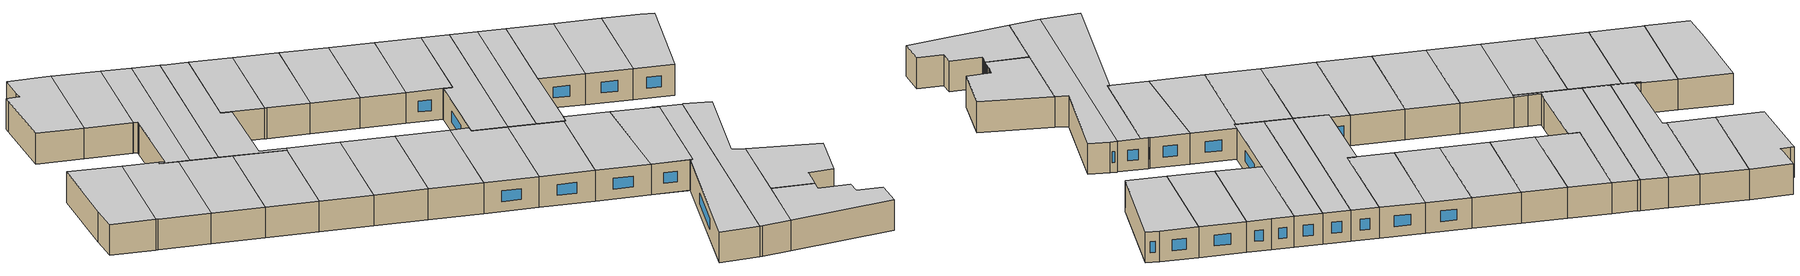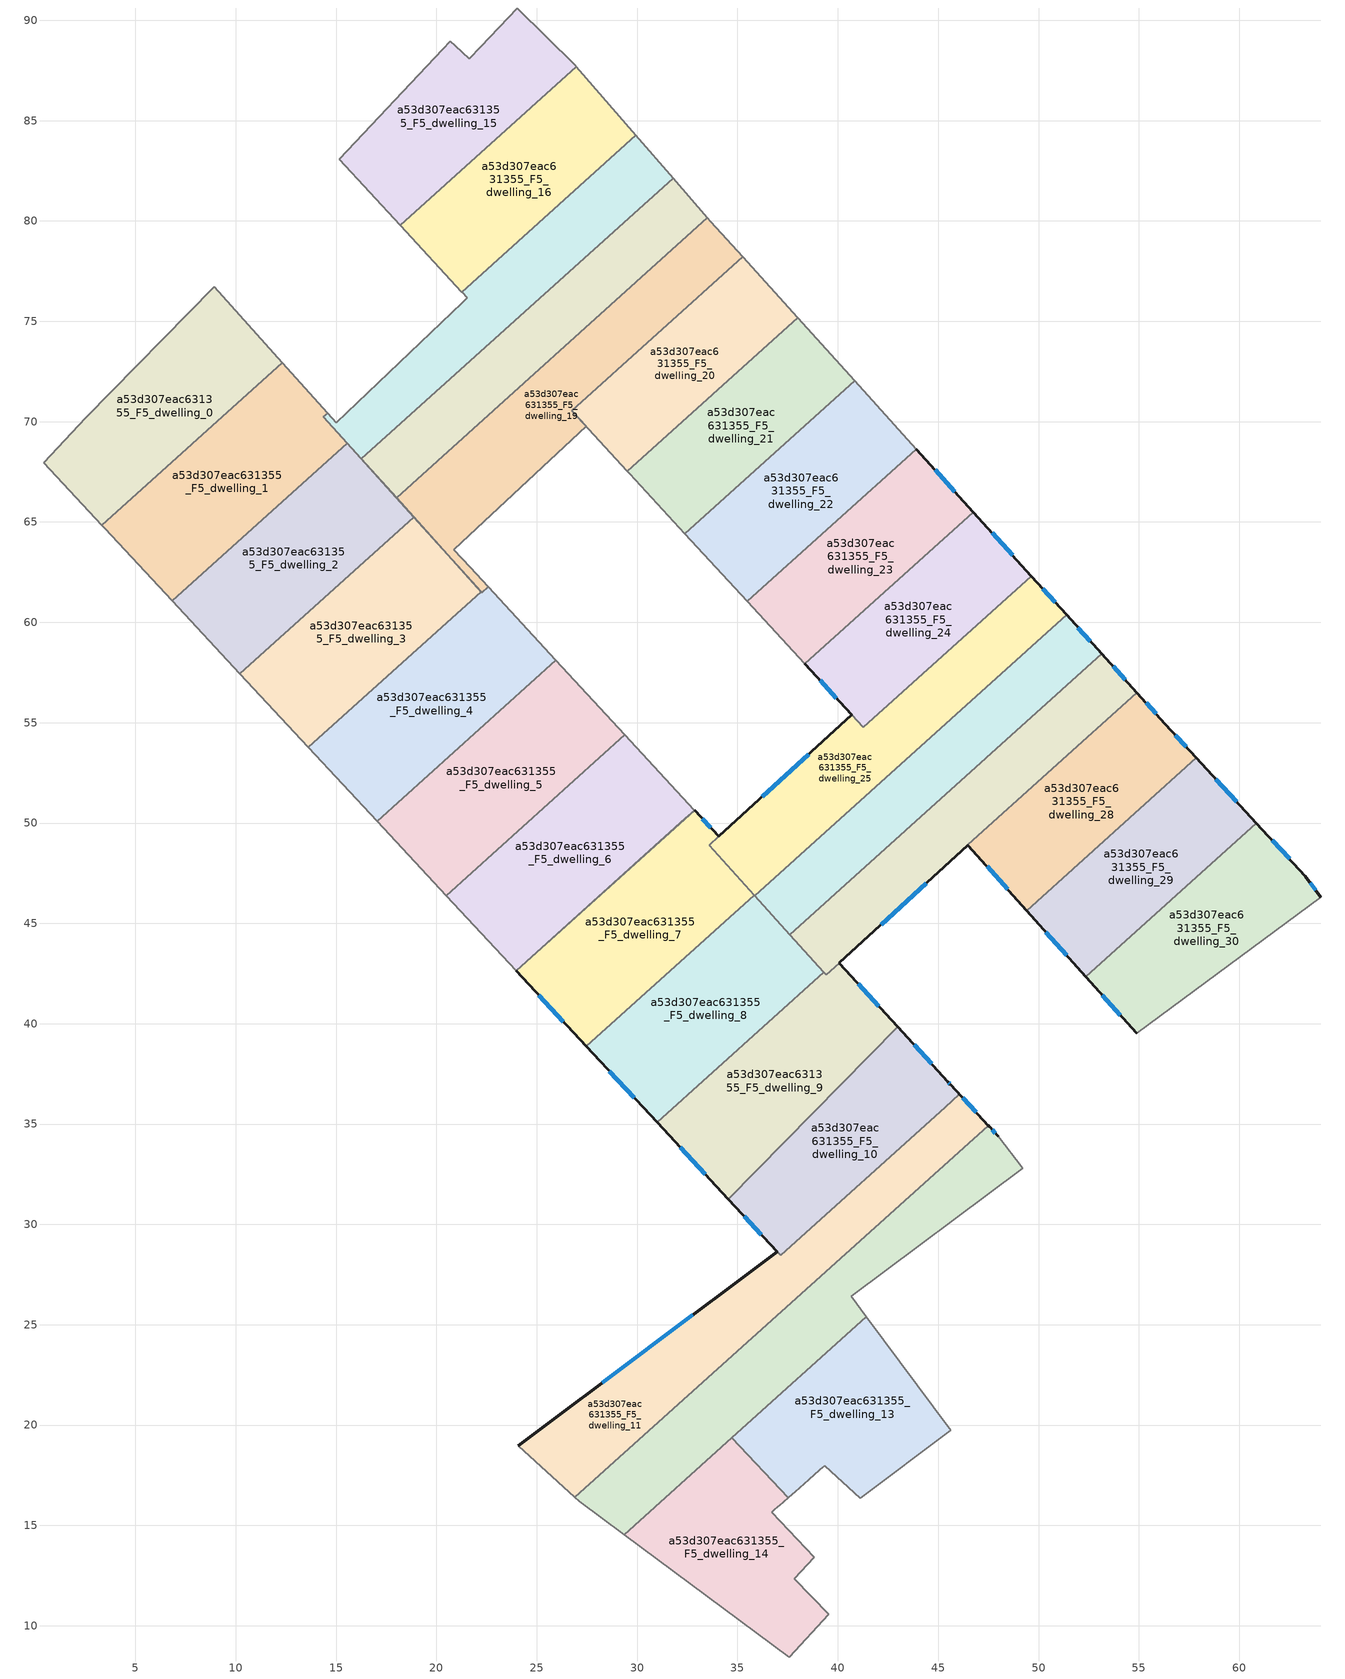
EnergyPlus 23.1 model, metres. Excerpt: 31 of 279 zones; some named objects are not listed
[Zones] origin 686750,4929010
a53d307eac631355_F5_dwelling_0
 floor to a53d307eac631355_F4_dwelling_0 (EU_floor_Construction): 8.92,76.72 12.33,72.93 3.33,64.83 0.42,67.96 2.51,70.19 z15
 wall adiabatic (EU_wall_Construction): 12.33,72.93 8.92,76.72 2.51,70.19 0.42,67.96 3.33,64.83 z15:18
 wall to a53d307eac631355_F5_dwelling_1 (EU_wall_Construction): 3.33,64.83 12.33,72.93 z15:18
 ceiling to a53d307eac631355_F6_dwelling_0 (EU_floor_Construction): 12.33,72.93 8.92,76.72 2.51,70.19 0.42,67.96 3.33,64.83 z18
a53d307eac631355_F5_dwelling_1
 floor to a53d307eac631355_F4_dwelling_1 (EU_floor_Construction): 14.57,70.43 14.37,70.25 15.55,68.93 6.83,61.07 3.47,64.68 3.33,64.83 12.33,72.93 z15
 wall to a53d307eac631355_F5_dwelling_2 (EU_wall_Construction): 6.83,61.07 15.55,68.93 z15:18
 wall adiabatic (EU_wall_Construction): 3.33,64.83 3.47,64.68 6.83,61.07 / 14.57,70.43 12.33,72.93 / 15.55,68.93 14.37,70.25 z15:18
 wall to a53d307eac631355_F5_dwelling_17 (EU_wall_Construction): 14.37,70.25 14.57,70.43 z15:18
 ceiling to a53d307eac631355_F6_dwelling_1 (EU_floor_Construction): 15.55,68.93 14.37,70.25 14.57,70.43 12.33,72.93 3.33,64.83 3.47,64.68 6.83,61.07 z18
a53d307eac631355_F5_dwelling_10
 floor to a53d307eac631355_F4_dwelling_10 (EU_floor_Construction): 45.48,37.11 45.61,36.96 46.06,36.48 45.35,35.84 37.15,28.45 34.54,31.26 42.98,39.84 z15
 wall outside (EU_wall_Construction): 45.61,36.96 45.48,37.11 42.98,39.84 / 34.54,31.26 36.97,28.64 z15:18
 wall to a53d307eac631355_F5_dwelling_9 (EU_wall_Construction): 42.98,39.84 34.54,31.26 z15:18
 wall to a53d307eac631355_F5_dwelling_11 (EU_wall_Construction): 36.97,28.64 37.15,28.45 45.35,35.84 46.06,36.48 45.61,36.96 z15:18
 window (EU_Window_Construction): 44.67,38 43.8,38.95 / 45.57,37.01 45.52,37.06 / 35.33,30.41 36.18,29.49 z15.98:17.02
 ceiling to a53d307eac631355_F6_dwelling_10 (EU_floor_Construction): 45.35,35.84 46.06,36.48 45.61,36.96 45.48,37.11 42.98,39.84 34.54,31.26 37.15,28.45 z18
a53d307eac631355_F5_dwelling_11
 floor to a53d307eac631355_F4_dwelling_11 (EU_floor_Construction): 46.06,36.48 45.62,36.97 47.5,34.92 26.9,16.4 24.07,18.97 36.97,28.64 37.15,28.45 z15
 wall outside (EU_wall_Construction): 36.97,28.64 24.07,18.97 / 47.5,34.92 45.62,36.97 z15:18
 wall to a53d307eac631355_F5_dwelling_12 (EU_wall_Construction): 26.9,16.4 47.5,34.92 z15:18
 wall adiabatic (EU_wall_Construction): 24.07,18.97 26.9,16.4 z15:18
 window (EU_Window_Construction): 32.78,25.5 28.27,22.12 / 46.89,35.59 46.23,36.3 z15.98:17.02
 ceiling to a53d307eac631355_F6_dwelling_11 (EU_floor_Construction): 37.15,28.45 36.97,28.64 24.07,18.97 26.9,16.4 47.5,34.92 45.62,36.97 46.06,36.48 z18
a53d307eac631355_F5_dwelling_12
 floor to a53d307eac631355_F4_dwelling_12 (EU_floor_Construction): 47.99,34.38 49.22,32.79 40.66,26.41 41.42,25.4 29.36,14.54 27.11,16.2 26.9,16.4 47.5,34.92 47.53,34.88 z15
 wall outside (EU_wall_Construction): 47.99,34.38 47.53,34.88 47.5,34.92 z15:18
 wall adiabatic (EU_wall_Construction): 26.9,16.4 27.11,16.2 29.36,14.54 / 41.42,25.4 40.66,26.41 49.22,32.79 47.99,34.38 z15:18
 wall to a53d307eac631355_F5_dwelling_13 (EU_wall_Construction): 34.71,19.36 41.42,25.4 z15:18
 wall to a53d307eac631355_F5_dwelling_14 (EU_wall_Construction): 29.36,14.54 34.71,19.36 z15:18
 window (EU_Window_Construction): 47.84,34.54 47.68,34.72 z15.98:17.02
 ceiling to a53d307eac631355_F6_dwelling_12 (EU_floor_Construction): 41.42,25.4 40.66,26.41 49.22,32.79 47.99,34.38 47.53,34.88 47.5,34.92 26.9,16.4 27.11,16.2 29.36,14.54 z18
a53d307eac631355_F5_dwelling_13
 floor to a53d307eac631355_F4_dwelling_13 (EU_floor_Construction): 41.42,25.4 45.62,19.75 41.11,16.34 39.34,17.98 39.23,17.88 39.12,17.79 38.78,17.49 38.62,17.35 38.55,17.29 38.09,16.89 37.87,16.69 37.72,16.55 37.53,16.39 34.71,19.36 z15
 wall adiabatic (EU_wall_Construction): 37.53,16.39 37.72,16.55 37.87,16.69 38.09,16.89 38.55,17.29 38.62,17.35 38.78,17.49 39.12,17.79 39.23,17.88 39.34,17.98 41.11,16.34 45.62,19.75 41.42,25.4 z15:18
 wall to a53d307eac631355_F5_dwelling_14 (EU_wall_Construction): 34.71,19.36 37.53,16.39 z15:18
 ceiling to a53d307eac631355_F6_dwelling_13 (EU_floor_Construction): 45.62,19.75 41.42,25.4 34.71,19.36 37.53,16.39 37.72,16.55 37.87,16.69 38.09,16.89 38.55,17.29 38.62,17.35 38.78,17.49 39.12,17.79 39.23,17.88 39.34,17.98 41.11,16.34 z18
a53d307eac631355_F5_dwelling_14
 floor to a53d307eac631355_F4_dwelling_14 (EU_floor_Construction): 37.53,16.39 37.07,15.99 37.04,15.96 36.81,15.76 36.7,15.66 38.82,13.42 37.83,12.35 39.54,10.56 37.57,8.44 29.36,14.54 34.71,19.36 z15
 wall adiabatic (EU_wall_Construction): 29.36,14.54 37.57,8.44 39.54,10.56 37.83,12.35 38.82,13.42 36.7,15.66 36.81,15.76 37.04,15.96 37.07,15.99 37.53,16.39 z15:18
 ceiling to a53d307eac631355_F6_dwelling_14 (EU_floor_Construction): 37.57,8.44 39.54,10.56 37.83,12.35 38.82,13.42 36.7,15.66 36.81,15.76 37.04,15.96 37.07,15.99 37.53,16.39 34.71,19.36 29.36,14.54 z18
a53d307eac631355_F5_dwelling_15
 floor to a53d307eac631355_F4_dwelling_15 (EU_floor_Construction): 26.91,87.75 26.96,87.69 18.19,79.79 15.15,83.08 20.32,88.55 20.69,88.95 20.93,88.73 21.63,88.07 22.21,88.69 24.03,90.61 z15
 wall adiabatic (EU_wall_Construction): 26.96,87.69 26.91,87.75 24.03,90.61 22.21,88.69 21.63,88.07 20.93,88.73 20.69,88.95 20.32,88.55 15.15,83.08 18.19,79.79 z15:18
 wall to a53d307eac631355_F5_dwelling_16 (EU_wall_Construction): 18.19,79.79 26.96,87.69 z15:18
 ceiling to a53d307eac631355_F6_dwelling_15 (EU_floor_Construction): 26.96,87.69 26.91,87.75 24.03,90.61 22.21,88.69 21.63,88.07 20.93,88.73 20.69,88.95 20.32,88.55 15.15,83.08 18.19,79.79 z18
a53d307eac631355_F5_dwelling_16
 floor to a53d307eac631355_F4_dwelling_16 (EU_floor_Construction): 26.96,87.69 29.94,84.27 21.27,76.46 18.19,79.79 z15
 wall to a53d307eac631355_F5_dwelling_17 (EU_wall_Construction): 21.27,76.46 29.94,84.27 z15:18
 wall adiabatic (EU_wall_Construction): 18.19,79.79 21.27,76.46 / 29.94,84.27 26.96,87.69 z15:18
 ceiling to a53d307eac631355_F6_dwelling_16 (EU_floor_Construction): 29.94,84.27 26.96,87.69 18.19,79.79 21.27,76.46 z18
a53d307eac631355_F5_dwelling_17
 floor to a53d307eac631355_F4_dwelling_17 (EU_floor_Construction): 29.94,84.27 31.79,82.13 16.26,68.14 14.37,70.25 14.57,70.43 15,69.95 21.29,75.93 21.53,76.16 21.28,76.44 21.27,76.46 z15
 wall adiabatic (EU_wall_Construction): 21.27,76.46 21.28,76.44 21.53,76.16 21.29,75.93 15,69.95 14.57,70.43 / 31.79,82.13 29.94,84.27 / 14.37,70.25 16.26,68.14 z15:18
 wall to a53d307eac631355_F5_dwelling_18 (EU_wall_Construction): 16.26,68.14 31.79,82.13 z15:18
 ceiling to a53d307eac631355_F6_dwelling_17 (EU_floor_Construction): 21.53,76.16 21.29,75.93 15,69.95 14.57,70.43 14.37,70.25 16.26,68.14 31.79,82.13 29.94,84.27 21.27,76.46 21.28,76.44 z18
a53d307eac631355_F5_dwelling_18
 floor to a53d307eac631355_F4_dwelling_18 (EU_floor_Construction): 31.79,82.13 33.5,80.16 18.01,66.2 16.26,68.14 z15
 wall adiabatic (EU_wall_Construction): 33.5,80.16 31.79,82.13 / 16.26,68.14 18.01,66.2 z15:18
 wall to a53d307eac631355_F5_dwelling_19 (EU_wall_Construction): 18.01,66.2 33.5,80.16 z15:18
 ceiling to a53d307eac631355_F6_dwelling_18 (EU_floor_Construction): 33.5,80.16 31.79,82.13 16.26,68.14 18.01,66.2 z18
a53d307eac631355_F5_dwelling_19
 floor to a53d307eac631355_F4_dwelling_19 (EU_floor_Construction): 33.67,79.96 35.25,78.22 26.73,70.54 27.45,69.76 21.63,64.34 20.85,63.62 21.67,62.74 22.57,61.77 22.26,61.49 18.01,66.2 33.5,80.16 z15
 wall to a53d307eac631355_F5_dwelling_4 (EU_wall_Construction): 22.26,61.49 22.57,61.77 z15:18
 wall adiabatic (EU_wall_Construction): 18.01,66.2 22.26,61.49 / 22.57,61.77 21.67,62.74 20.85,63.62 21.63,64.34 27.45,69.76 26.73,70.54 35.25,78.22 33.67,79.96 33.5,80.16 z15:18
 ceiling to a53d307eac631355_F6_dwelling_19 (EU_floor_Construction): 27.45,69.76 26.73,70.54 35.25,78.22 33.67,79.96 33.5,80.16 18.01,66.2 22.26,61.49 22.57,61.77 21.67,62.74 20.85,63.62 21.63,64.34 z18
a53d307eac631355_F5_dwelling_2
 floor to a53d307eac631355_F4_dwelling_2 (EU_floor_Construction): 15.55,68.93 18.88,65.24 10.21,57.43 6.83,61.07 z15
 wall adiabatic (EU_wall_Construction): 18.88,65.24 15.55,68.93 / 6.83,61.07 10.21,57.43 z15:18
 wall to a53d307eac631355_F5_dwelling_3 (EU_wall_Construction): 10.21,57.43 18.88,65.24 z15:18
 ceiling to a53d307eac631355_F6_dwelling_2 (EU_floor_Construction): 18.88,65.24 15.55,68.93 6.83,61.07 10.21,57.43 z18
a53d307eac631355_F5_dwelling_20
 floor to a53d307eac631355_F4_dwelling_20 (EU_floor_Construction): 35.25,78.22 37.99,75.18 29.5,67.54 26.74,70.55 z15
 wall adiabatic (EU_wall_Construction): 37.99,75.18 35.25,78.22 26.74,70.55 / 26.73,70.54 29.5,67.54 z15:18
 wall to a53d307eac631355_F5_dwelling_21 (EU_wall_Construction): 29.5,67.54 37.99,75.18 z15:18
 ceiling to a53d307eac631355_F6_dwelling_20 (EU_floor_Construction): 37.99,75.18 35.25,78.22 26.74,70.55 29.5,67.54 z18
a53d307eac631355_F5_dwelling_21
 floor to a53d307eac631355_F4_dwelling_21 (EU_floor_Construction): 37.99,75.18 40.84,72.04 32.38,64.42 29.64,67.39 29.5,67.54 z15
 wall adiabatic (EU_wall_Construction): 29.5,67.54 29.64,67.39 32.38,64.42 / 40.84,72.04 37.99,75.18 z15:18
 wall to a53d307eac631355_F5_dwelling_22 (EU_wall_Construction): 32.38,64.42 40.84,72.04 z15:18
 ceiling to a53d307eac631355_F6_dwelling_21 (EU_floor_Construction): 40.84,72.04 37.99,75.18 29.5,67.54 29.64,67.39 32.38,64.42 z18
a53d307eac631355_F5_dwelling_22
 floor to a53d307eac631355_F4_dwelling_22 (EU_floor_Construction): 40.84,72.04 43.92,68.63 35.49,61.04 32.38,64.42 z15
 wall adiabatic (EU_wall_Construction): 43.92,68.63 40.84,72.04 / 32.38,64.42 35.49,61.04 z15:18
 wall to a53d307eac631355_F5_dwelling_23 (EU_wall_Construction): 35.49,61.04 43.92,68.63 z15:18
 ceiling to a53d307eac631355_F6_dwelling_22 (EU_floor_Construction): 43.92,68.63 40.84,72.04 32.38,64.42 35.49,61.04 z18
a53d307eac631355_F5_dwelling_23
 floor to a53d307eac631355_F4_dwelling_23 (EU_floor_Construction): 43.92,68.63 46.76,65.5 38.36,57.93 35.49,61.04 z15
 wall outside (EU_wall_Construction): 46.76,65.5 43.92,68.63 z15:18
 wall to a53d307eac631355_F5_dwelling_24 (EU_wall_Construction): 38.36,57.93 46.76,65.5 z15:18
 wall adiabatic (EU_wall_Construction): 35.49,61.04 38.36,57.93 z15:18
 window (EU_Window_Construction): 45.84,66.52 44.84,67.61 z15.98:17.02
 ceiling to a53d307eac631355_F6_dwelling_23 (EU_floor_Construction): 46.76,65.5 43.92,68.63 35.49,61.04 38.36,57.93 z18
a53d307eac631355_F5_dwelling_24
 floor to a53d307eac631355_F4_dwelling_24 (EU_floor_Construction): 46.76,65.5 49.65,62.3 41.28,54.76 38.36,57.93 z15
 wall outside (EU_wall_Construction): 38.36,57.93 40.69,55.41 / 49.65,62.3 46.76,65.5 z15:18
 wall to a53d307eac631355_F5_dwelling_25 (EU_wall_Construction): 40.69,55.4 41.28,54.76 49.65,62.3 z15:18
 window (EU_Window_Construction): 39.12,57.11 39.93,56.23 / 48.71,63.34 47.7,64.46 z15.98:17.02
 ceiling to a53d307eac631355_F6_dwelling_24 (EU_floor_Construction): 49.65,62.3 46.76,65.5 38.36,57.93 41.28,54.76 z18
a53d307eac631355_F5_dwelling_25
 floor to a53d307eac631355_F4_dwelling_25 (EU_floor_Construction): 49.65,62.3 51.4,60.37 35.87,46.38 33.6,48.9 40.69,55.4 41.28,54.76 z15
 wall outside (EU_wall_Construction): 51.4,60.37 49.65,62.3 / 40.69,55.4 34.07,49.33 z15:18
 wall to a53d307eac631355_F5_dwelling_26 (EU_wall_Construction): 35.87,46.38 51.4,60.37 z15:18
 wall to a53d307eac631355_F5_dwelling_7 (EU_wall_Construction): 34.07,49.33 33.6,48.9 35.84,46.41 z15:18
 wall to a53d307eac631355_F5_dwelling_8 (EU_wall_Construction): 35.84,46.41 35.87,46.38 z15:18
 window (EU_Window_Construction): 50.83,61 50.21,61.67 / 38.54,53.43 36.22,51.31 z15.98:17.02
 ceiling to a53d307eac631355_F6_dwelling_25 (EU_floor_Construction): 41.28,54.76 40.69,55.4 33.6,48.9 35.87,46.38 51.4,60.37 49.65,62.3 z18
a53d307eac631355_F5_dwelling_26
 floor to a53d307eac631355_F4_dwelling_26 (EU_floor_Construction): 51.4,60.37 53.14,58.43 37.61,44.44 35.87,46.38 z15
 wall outside (EU_wall_Construction): 53.14,58.43 51.4,60.37 z15:18
 wall to a53d307eac631355_F5_dwelling_27 (EU_wall_Construction): 37.61,44.44 53.14,58.43 z15:18
 wall to a53d307eac631355_F5_dwelling_8 (EU_wall_Construction): 35.87,46.38 37.61,44.44 z15:18
 window (EU_Window_Construction): 52.58,59.06 51.96,59.74 z15.98:17.02
 ceiling to a53d307eac631355_F6_dwelling_26 (EU_floor_Construction): 53.14,58.43 51.4,60.37 35.87,46.38 37.61,44.44 z18
a53d307eac631355_F5_dwelling_27
 floor to a53d307eac631355_F4_dwelling_27 (EU_floor_Construction): 53.14,58.43 54.89,56.5 46.47,48.92 46.48,48.9 39.42,42.43 39.35,42.51 37.61,44.44 z15
 wall outside (EU_wall_Construction): 54.89,56.5 53.14,58.43 / 40.08,43.03 46.48,48.9 z15:18
 wall to a53d307eac631355_F5_dwelling_28 (EU_wall_Construction): 46.48,48.9 46.47,48.92 54.89,56.5 z15:18
 wall to a53d307eac631355_F5_dwelling_9 (EU_wall_Construction): 39.43,42.43 40.07,43.02 / 39.35,42.51 39.42,42.43 / 39.3,42.57 39.36,42.51 z15:18
 wall to a53d307eac631355_F5_dwelling_8 (EU_wall_Construction): 37.61,44.44 39.3,42.56 z15:18
 window (EU_Window_Construction): 54.32,57.13 53.71,57.81 / 42.16,44.94 44.4,46.99 z15.98:17.02
 ceiling to a53d307eac631355_F6_dwelling_27 (EU_floor_Construction): 46.48,48.9 46.47,48.92 54.89,56.5 53.14,58.43 37.61,44.44 39.35,42.51 39.42,42.43 z18
a53d307eac631355_F5_dwelling_28
 floor to a53d307eac631355_F4_dwelling_28 (EU_floor_Construction): 56.32,54.92 57.87,53.25 49.41,45.63 46.48,48.9 46.47,48.92 54.89,56.5 z15
 wall outside (EU_wall_Construction): 57.87,53.25 56.32,54.92 54.89,56.5 / 46.48,48.9 49.41,45.63 z15:18
 wall to a53d307eac631355_F5_dwelling_29 (EU_wall_Construction): 49.41,45.63 57.87,53.25 z15:18
 window (EU_Window_Construction): 55.86,55.44 55.36,55.99 / 57.36,53.79 56.82,54.38 / 47.44,47.84 48.46,46.7 z15.98:17.02
 ceiling to a53d307eac631355_F6_dwelling_28 (EU_floor_Construction): 57.87,53.25 56.32,54.92 54.89,56.5 46.47,48.92 46.48,48.9 49.41,45.63 z18
a53d307eac631355_F5_dwelling_29
 floor to a53d307eac631355_F4_dwelling_29 (EU_floor_Construction): 57.87,53.25 60.86,50 52.36,42.34 49.41,45.63 z15
 wall outside (EU_wall_Construction): 60.86,50 57.87,53.25 / 49.41,45.63 52.36,42.34 z15:18
 wall to a53d307eac631355_F5_dwelling_30 (EU_wall_Construction): 52.36,42.34 60.86,50 z15:18
 window (EU_Window_Construction): 59.89,51.06 58.84,52.19 / 50.37,44.56 51.4,43.41 z15.98:17.02
 ceiling to a53d307eac631355_F6_dwelling_29 (EU_floor_Construction): 60.86,50 57.87,53.25 49.41,45.63 52.36,42.34 z18
a53d307eac631355_F5_dwelling_3
 floor to a53d307eac631355_F4_dwelling_3 (EU_floor_Construction): 18.88,65.24 22.22,61.53 13.61,53.77 10.21,57.43 z15
 wall adiabatic (EU_wall_Construction): 22.22,61.53 18.88,65.24 / 10.21,57.43 13.61,53.77 z15:18
 wall to a53d307eac631355_F5_dwelling_4 (EU_wall_Construction): 13.61,53.77 22.22,61.53 z15:18
 ceiling to a53d307eac631355_F6_dwelling_3 (EU_floor_Construction): 22.22,61.53 18.88,65.24 10.21,57.43 13.61,53.77 z18
a53d307eac631355_F5_dwelling_30
 floor to a53d307eac631355_F4_dwelling_30 (EU_floor_Construction): 63.3,47.35 64.07,46.31 54.9,39.51 52.36,42.34 60.86,50 z15
 wall outside (EU_wall_Construction): 52.36,42.34 54.9,39.51 / 64.07,46.31 63.3,47.35 60.86,50 z15:18
 wall adiabatic (EU_wall_Construction): 54.9,39.51 64.07,46.31 z15:18
 window (EU_Window_Construction): 53.19,41.42 54.08,40.43 / 62.51,48.21 61.65,49.14 / 63.82,46.65 63.55,47.01 z15.98:17.02
 ceiling to a53d307eac631355_F6_dwelling_30 (EU_floor_Construction): 64.07,46.31 63.3,47.35 60.86,50 52.36,42.34 54.9,39.51 z18
a53d307eac631355_F5_dwelling_4
 floor to a53d307eac631355_F4_dwelling_4 (EU_floor_Construction): 22.57,61.77 25.95,58.11 17.04,50.08 13.61,53.77 22.22,61.53 22.26,61.49 z15
 wall adiabatic (EU_wall_Construction): 22.26,61.49 22.22,61.53 / 13.61,53.77 17.04,50.08 25.95,58.11 22.57,61.77 z15:18
 ceiling to a53d307eac631355_F6_dwelling_4 (EU_floor_Construction): 25.95,58.11 22.57,61.77 22.26,61.49 22.22,61.53 13.61,53.77 17.04,50.08 z18
a53d307eac631355_F5_dwelling_5
 floor to a53d307eac631355_F4_dwelling_5 (EU_floor_Construction): 25.96,58.11 29.39,54.39 20.49,46.37 17.04,50.08 z15
 wall adiabatic (EU_wall_Construction): 29.39,54.39 25.96,58.11 17.04,50.08 20.49,46.37 z15:18
 wall to a53d307eac631355_F5_dwelling_6 (EU_wall_Construction): 20.49,46.37 29.39,54.39 z15:18
 ceiling to a53d307eac631355_F6_dwelling_5 (EU_floor_Construction): 29.39,54.39 25.96,58.11 17.04,50.08 20.49,46.37 z18
a53d307eac631355_F5_dwelling_6
 floor to a53d307eac631355_F4_dwelling_6 (EU_floor_Construction): 29.39,54.39 32.85,50.65 23.97,42.63 20.49,46.37 z15
 wall adiabatic (EU_wall_Construction): 20.49,46.37 23.97,42.63 32.4,50.23 32.86,50.64 / 32.85,50.65 29.39,54.39 z15:18
 ceiling to a53d307eac631355_F6_dwelling_6 (EU_floor_Construction): 32.85,50.65 29.39,54.39 20.49,46.37 23.97,42.63 z18
a53d307eac631355_F5_dwelling_7
 floor to a53d307eac631355_F4_dwelling_7 (EU_floor_Construction): 34.07,49.33 33.6,48.9 35.84,46.41 27.47,38.87 23.97,42.63 32.86,50.64 z15
 wall outside (EU_wall_Construction): 34.07,49.33 32.86,50.64 / 23.97,42.63 27.47,38.87 z15:18
 wall to a53d307eac631355_F5_dwelling_8 (EU_wall_Construction): 27.47,38.87 35.84,46.41 z15:18
 wall adiabatic (EU_wall_Construction): 32.86,50.64 23.97,42.63 z15:18
 window (EU_Window_Construction): 33.68,49.76 33.25,50.22 / 25.1,41.41 26.33,40.09 z15.98:17.02
 ceiling to a53d307eac631355_F6_dwelling_7 (EU_floor_Construction): 35.84,46.41 33.6,48.9 34.07,49.33 32.86,50.64 23.97,42.63 27.47,38.87 z18
a53d307eac631355_F5_dwelling_8
 floor to a53d307eac631355_F4_dwelling_8 (EU_floor_Construction): 35.84,46.41 39.3,42.57 30.99,35.08 27.47,38.87 z15
 wall outside (EU_wall_Construction): 27.47,38.87 30.99,35.08 z15:18
 wall to a53d307eac631355_F5_dwelling_9 (EU_wall_Construction): 30.99,35.08 39.3,42.57 z15:18
 window (EU_Window_Construction): 28.61,37.64 29.84,36.31 z15.98:17.02
 ceiling to a53d307eac631355_F6_dwelling_8 (EU_floor_Construction): 39.3,42.57 35.84,46.41 27.47,38.87 30.99,35.08 z18
a53d307eac631355_F5_dwelling_9
 floor to a53d307eac631355_F4_dwelling_9 (EU_floor_Construction): 40.07,43.02 42.98,39.84 34.54,31.26 30.99,35.08 39.3,42.57 39.43,42.43 z15
 wall outside (EU_wall_Construction): 42.98,39.84 40.07,43.02 / 30.99,35.08 34.54,31.26 z15:18
 window (EU_Window_Construction): 42.04,40.88 41.02,41.99 / 32.15,33.83 33.39,32.5 z15.98:17.02
 ceiling to a53d307eac631355_F6_dwelling_9 (EU_floor_Construction): 34.54,31.26 42.98,39.84 40.07,43.02 39.43,42.43 39.3,42.57 30.99,35.08 z18
[Building]
EU S2 Campaign: North Axis=0; Terrain=City; Solar Distribution=FullExterior
[Site:Location]
Bologna: Latitude=44.5; Longitude=11.25; Time Zone=1; Elevation=37
[SizingPeriod:WeatherFileDays]
AnnualSizingPeriod: Begin Month=1; Begin Day of Month=1; End Month=12; End Day of Month=31; Day of Week for Start Day=Monday; Use Weather File Daylight Saving Period=No; Use Weather File Rain and Snow Indicators=No
[MATERIAL]
EU_InternalMass_Material: Roughness=MediumRough; Thickness=0.1; Conductivity=1; Density=1800; Specific Heat=900; Thermal Absorptance=0.9; Solar Absorptance=0.7; Visible Absorptance=0.7
[MATERIAL:NOMASS] Roughness=MediumRough; Thermal Absorptance=0.9; Solar Absorptance=0.7; Visible Absorptance=0.7
Name | Thermal Resistance
EU_wall_NoMass | 0.905828
EU_floor_NoMass | 0.67114
[WINDOWMATERIAL:SIMPLEGLAZINGSYSTEM]
EU_Window_SimpleGlazing: UFactor=4.52486; Solar Heat Gain Coefficient=0.85; Visible Transmittance=0.85
[CONSTRUCTION]
EU_wall_Construction: EU_wall_NoMass
EU_floor_Construction: EU_floor_NoMass
EU_Window_Construction: EU_Window_SimpleGlazing
EU_InternalMass_Construction: EU_InternalMass_Material
[ZONE] Type=1; Multiplier=1; Ceiling Height=autocalculate; Floor Area=autocalculate; Part of Total Floor Area=Yes
Name | Volume
a53d307eac631355_F5_dwelling_0 | 171.604
a53d307eac631355_F5_dwelling_1 | 184.271
a53d307eac631355_F5_dwelling_10 | 151.141
a53d307eac631355_F5_dwelling_11 | 222.594
a53d307eac631355_F5_dwelling_12 | 223.252
a53d307eac631355_F5_dwelling_13 | 155.102
a53d307eac631355_F5_dwelling_14 | 157.271
a53d307eac631355_F5_dwelling_15 | 160.153
a53d307eac631355_F5_dwelling_16 | 159.698
a53d307eac631355_F5_dwelling_17 | 163.465
a53d307eac631355_F5_dwelling_18 | 163.493
a53d307eac631355_F5_dwelling_19 | 198.623
a53d307eac631355_F5_dwelling_2 | 174.372
a53d307eac631355_F5_dwelling_20 | 140.32
a53d307eac631355_F5_dwelling_21 | 145.242
a53d307eac631355_F5_dwelling_22 | 156.439
a53d307eac631355_F5_dwelling_23 | 143.767
a53d307eac631355_F5_dwelling_24 | 145.678
a53d307eac631355_F5_dwelling_25 | 187.222
a53d307eac631355_F5_dwelling_26 | 163.474
a53d307eac631355_F5_dwelling_27 | 165.2
a53d307eac631355_F5_dwelling_28 | 150.135
a53d307eac631355_F5_dwelling_29 | 151.158
a53d307eac631355_F5_dwelling_3 | 174.359
a53d307eac631355_F5_dwelling_30 | 149.488
a53d307eac631355_F5_dwelling_4 | 181.154
a53d307eac631355_F5_dwelling_5 | 182.189
a53d307eac631355_F5_dwelling_6 | 183.219
a53d307eac631355_F5_dwelling_7 | 177.751
a53d307eac631355_F5_dwelling_8 | 174.38
a53d307eac631355_F5_dwelling_9 | 174.817
[INTERNALMASS] Construction=EU_InternalMass_Construction
Name | Zone or ZoneList | Surface Area
a53d307eac631355_F5_dwelling_0_EU_InternalMass | a53d307eac631355_F5_dwelling_0 | 57.1994
a53d307eac631355_F5_dwelling_1_EU_InternalMass | a53d307eac631355_F5_dwelling_1 | 61.4251
a53d307eac631355_F5_dwelling_2_EU_InternalMass | a53d307eac631355_F5_dwelling_2 | 58.1245
a53d307eac631355_F5_dwelling_3_EU_InternalMass | a53d307eac631355_F5_dwelling_3 | 58.1197
a53d307eac631355_F5_dwelling_4_EU_InternalMass | a53d307eac631355_F5_dwelling_4 | 60.388
a53d307eac631355_F5_dwelling_5_EU_InternalMass | a53d307eac631355_F5_dwelling_5 | 60.7557
a53d307eac631355_F5_dwelling_6_EU_InternalMass | a53d307eac631355_F5_dwelling_6 | 61.1039
a53d307eac631355_F5_dwelling_7_EU_InternalMass | a53d307eac631355_F5_dwelling_7 | 59.2516
a53d307eac631355_F5_dwelling_8_EU_InternalMass | a53d307eac631355_F5_dwelling_8 | 58.1268
a53d307eac631355_F5_dwelling_9_EU_InternalMass | a53d307eac631355_F5_dwelling_9 | 58.2725
a53d307eac631355_F5_dwelling_10_EU_InternalMass | a53d307eac631355_F5_dwelling_10 | 50.3778
a53d307eac631355_F5_dwelling_11_EU_InternalMass | a53d307eac631355_F5_dwelling_11 | 74.1855
a53d307eac631355_F5_dwelling_12_EU_InternalMass | a53d307eac631355_F5_dwelling_12 | 74.412
a53d307eac631355_F5_dwelling_13_EU_InternalMass | a53d307eac631355_F5_dwelling_13 | 51.7014
a53d307eac631355_F5_dwelling_14_EU_InternalMass | a53d307eac631355_F5_dwelling_14 | 52.428
a53d307eac631355_F5_dwelling_15_EU_InternalMass | a53d307eac631355_F5_dwelling_15 | 53.3843
a53d307eac631355_F5_dwelling_16_EU_InternalMass | a53d307eac631355_F5_dwelling_16 | 53.2325
a53d307eac631355_F5_dwelling_17_EU_InternalMass | a53d307eac631355_F5_dwelling_17 | 54.4884
a53d307eac631355_F5_dwelling_18_EU_InternalMass | a53d307eac631355_F5_dwelling_18 | 54.4977
a53d307eac631355_F5_dwelling_19_EU_InternalMass | a53d307eac631355_F5_dwelling_19 | 66.2078
a53d307eac631355_F5_dwelling_20_EU_InternalMass | a53d307eac631355_F5_dwelling_20 | 46.7851
a53d307eac631355_F5_dwelling_21_EU_InternalMass | a53d307eac631355_F5_dwelling_21 | 48.4154
a53d307eac631355_F5_dwelling_22_EU_InternalMass | a53d307eac631355_F5_dwelling_22 | 52.146
a53d307eac631355_F5_dwelling_23_EU_InternalMass | a53d307eac631355_F5_dwelling_23 | 47.9225
a53d307eac631355_F5_dwelling_24_EU_InternalMass | a53d307eac631355_F5_dwelling_24 | 48.5579
a53d307eac631355_F5_dwelling_25_EU_InternalMass | a53d307eac631355_F5_dwelling_25 | 62.4068
a53d307eac631355_F5_dwelling_26_EU_InternalMass | a53d307eac631355_F5_dwelling_26 | 54.4913
a53d307eac631355_F5_dwelling_27_EU_InternalMass | a53d307eac631355_F5_dwelling_27 | 55.0936
a53d307eac631355_F5_dwelling_28_EU_InternalMass | a53d307eac631355_F5_dwelling_28 | 50.0516
a53d307eac631355_F5_dwelling_29_EU_InternalMass | a53d307eac631355_F5_dwelling_29 | 50.3859
a53d307eac631355_F5_dwelling_30_EU_InternalMass | a53d307eac631355_F5_dwelling_30 | 49.829
[OTHEREQUIPMENT] Fuel Type=Electricity; Design Level Calculation Method=Watts/Area; Power per Zone Floor Area=1; Fraction Latent=0; Fraction Radiant=0; Fraction Lost=0; Carbon Dioxide Generation Rate=0; EndUse Subcategory=EU_Step8_InternalGains
Name | Zone or ZoneList or Space or SpaceList | Schedule
EU_Step8_InternalGain_a53d307eac631355_F5_dwelling_0_f000 | a53d307eac631355_F5_dwelling_0 | EU_Step8_GainSchedule_a53d307eac631355_F5_dwelling_0_f000
EU_Step8_InternalGain_a53d307eac631355_F5_dwelling_1_f000 | a53d307eac631355_F5_dwelling_1 | EU_Step8_GainSchedule_a53d307eac631355_F5_dwelling_1_f000
EU_Step8_InternalGain_a53d307eac631355_F5_dwelling_2_f000 | a53d307eac631355_F5_dwelling_2 | EU_Step8_GainSchedule_a53d307eac631355_F5_dwelling_2_f000
EU_Step8_InternalGain_a53d307eac631355_F5_dwelling_3_f000 | a53d307eac631355_F5_dwelling_3 | EU_Step8_GainSchedule_a53d307eac631355_F5_dwelling_3_f000
EU_Step8_InternalGain_a53d307eac631355_F5_dwelling_4_f000 | a53d307eac631355_F5_dwelling_4 | EU_Step8_GainSchedule_a53d307eac631355_F5_dwelling_4_f000
EU_Step8_InternalGain_a53d307eac631355_F5_dwelling_5_f000 | a53d307eac631355_F5_dwelling_5 | EU_Step8_GainSchedule_a53d307eac631355_F5_dwelling_5_f000
EU_Step8_InternalGain_a53d307eac631355_F5_dwelling_6_f000 | a53d307eac631355_F5_dwelling_6 | EU_Step8_GainSchedule_a53d307eac631355_F5_dwelling_6_f000
EU_Step8_InternalGain_a53d307eac631355_F5_dwelling_7_f000 | a53d307eac631355_F5_dwelling_7 | EU_Step8_GainSchedule_a53d307eac631355_F5_dwelling_7_f000
EU_Step8_InternalGain_a53d307eac631355_F5_dwelling_8_f000 | a53d307eac631355_F5_dwelling_8 | EU_Step8_GainSchedule_a53d307eac631355_F5_dwelling_8_f000
EU_Step8_InternalGain_a53d307eac631355_F5_dwelling_9_f000 | a53d307eac631355_F5_dwelling_9 | EU_Step8_GainSchedule_a53d307eac631355_F5_dwelling_9_f000
EU_Step8_InternalGain_a53d307eac631355_F5_dwelling_10_f000 | a53d307eac631355_F5_dwelling_10 | EU_Step8_GainSchedule_a53d307eac631355_F5_dwelling_10_f000
EU_Step8_InternalGain_a53d307eac631355_F5_dwelling_11_f000 | a53d307eac631355_F5_dwelling_11 | EU_Step8_GainSchedule_a53d307eac631355_F5_dwelling_11_f000
EU_Step8_InternalGain_a53d307eac631355_F5_dwelling_12_f000 | a53d307eac631355_F5_dwelling_12 | EU_Step8_GainSchedule_a53d307eac631355_F5_dwelling_12_f000
EU_Step8_InternalGain_a53d307eac631355_F5_dwelling_13_f000 | a53d307eac631355_F5_dwelling_13 | EU_Step8_GainSchedule_a53d307eac631355_F5_dwelling_13_f000
EU_Step8_InternalGain_a53d307eac631355_F5_dwelling_14_f000 | a53d307eac631355_F5_dwelling_14 | EU_Step8_GainSchedule_a53d307eac631355_F5_dwelling_14_f000
EU_Step8_InternalGain_a53d307eac631355_F5_dwelling_15_f000 | a53d307eac631355_F5_dwelling_15 | EU_Step8_GainSchedule_a53d307eac631355_F5_dwelling_15_f000
EU_Step8_InternalGain_a53d307eac631355_F5_dwelling_16_f000 | a53d307eac631355_F5_dwelling_16 | EU_Step8_GainSchedule_a53d307eac631355_F5_dwelling_16_f000
EU_Step8_InternalGain_a53d307eac631355_F5_dwelling_17_f000 | a53d307eac631355_F5_dwelling_17 | EU_Step8_GainSchedule_a53d307eac631355_F5_dwelling_17_f000
EU_Step8_InternalGain_a53d307eac631355_F5_dwelling_18_f000 | a53d307eac631355_F5_dwelling_18 | EU_Step8_GainSchedule_a53d307eac631355_F5_dwelling_18_f000
EU_Step8_InternalGain_a53d307eac631355_F5_dwelling_19_f000 | a53d307eac631355_F5_dwelling_19 | EU_Step8_GainSchedule_a53d307eac631355_F5_dwelling_19_f000
EU_Step8_InternalGain_a53d307eac631355_F5_dwelling_20_f000 | a53d307eac631355_F5_dwelling_20 | EU_Step8_GainSchedule_a53d307eac631355_F5_dwelling_20_f000
EU_Step8_InternalGain_a53d307eac631355_F5_dwelling_21_f000 | a53d307eac631355_F5_dwelling_21 | EU_Step8_GainSchedule_a53d307eac631355_F5_dwelling_21_f000
EU_Step8_InternalGain_a53d307eac631355_F5_dwelling_22_f000 | a53d307eac631355_F5_dwelling_22 | EU_Step8_GainSchedule_a53d307eac631355_F5_dwelling_22_f000
EU_Step8_InternalGain_a53d307eac631355_F5_dwelling_23_f000 | a53d307eac631355_F5_dwelling_23 | EU_Step8_GainSchedule_a53d307eac631355_F5_dwelling_23_f000
EU_Step8_InternalGain_a53d307eac631355_F5_dwelling_24_f000 | a53d307eac631355_F5_dwelling_24 | EU_Step8_GainSchedule_a53d307eac631355_F5_dwelling_24_f000
EU_Step8_InternalGain_a53d307eac631355_F5_dwelling_25_f000 | a53d307eac631355_F5_dwelling_25 | EU_Step8_GainSchedule_a53d307eac631355_F5_dwelling_25_f000
EU_Step8_InternalGain_a53d307eac631355_F5_dwelling_26_f000 | a53d307eac631355_F5_dwelling_26 | EU_Step8_GainSchedule_a53d307eac631355_F5_dwelling_26_f000
EU_Step8_InternalGain_a53d307eac631355_F5_dwelling_27_f000 | a53d307eac631355_F5_dwelling_27 | EU_Step8_GainSchedule_a53d307eac631355_F5_dwelling_27_f000
EU_Step8_InternalGain_a53d307eac631355_F5_dwelling_28_f000 | a53d307eac631355_F5_dwelling_28 | EU_Step8_GainSchedule_a53d307eac631355_F5_dwelling_28_f000
EU_Step8_InternalGain_a53d307eac631355_F5_dwelling_29_f000 | a53d307eac631355_F5_dwelling_29 | EU_Step8_GainSchedule_a53d307eac631355_F5_dwelling_29_f000
EU_Step8_InternalGain_a53d307eac631355_F5_dwelling_30_f000 | a53d307eac631355_F5_dwelling_30 | EU_Step8_GainSchedule_a53d307eac631355_F5_dwelling_30_f000
[ZONEVENTILATION:DESIGNFLOWRATE] Schedule=EU_AlwaysOn; Design Flow Rate Calculation Method=AirChanges/Hour; Air Changes per Hour=0.73129; Ventilation Type=Natural; Fan Pressure Rise=0; Fan Total Efficiency=1; Constant Term Coefficient=1; Temperature Term Coefficient=0; Velocity Term Coefficient=0; Velocity Squared Term Coefficient=0; Minimum Indoor Temperature=-100; Maximum Indoor Temperature=100; Delta Temperature=-100; Minimum Outdoor Temperature=-100; Maximum Outdoor Temperature=100; Maximum Wind Speed=40
Name | Zone or ZoneList or Space or SpaceList
EU_ConstantAir_a53d307eac631355_F5_dwelling_0 | a53d307eac631355_F5_dwelling_0
EU_ConstantAir_a53d307eac631355_F5_dwelling_1 | a53d307eac631355_F5_dwelling_1
EU_ConstantAir_a53d307eac631355_F5_dwelling_2 | a53d307eac631355_F5_dwelling_2
EU_ConstantAir_a53d307eac631355_F5_dwelling_3 | a53d307eac631355_F5_dwelling_3
EU_ConstantAir_a53d307eac631355_F5_dwelling_4 | a53d307eac631355_F5_dwelling_4
EU_ConstantAir_a53d307eac631355_F5_dwelling_5 | a53d307eac631355_F5_dwelling_5
EU_ConstantAir_a53d307eac631355_F5_dwelling_6 | a53d307eac631355_F5_dwelling_6
EU_ConstantAir_a53d307eac631355_F5_dwelling_7 | a53d307eac631355_F5_dwelling_7
EU_ConstantAir_a53d307eac631355_F5_dwelling_8 | a53d307eac631355_F5_dwelling_8
EU_ConstantAir_a53d307eac631355_F5_dwelling_9 | a53d307eac631355_F5_dwelling_9
EU_ConstantAir_a53d307eac631355_F5_dwelling_10 | a53d307eac631355_F5_dwelling_10
EU_ConstantAir_a53d307eac631355_F5_dwelling_11 | a53d307eac631355_F5_dwelling_11
EU_ConstantAir_a53d307eac631355_F5_dwelling_12 | a53d307eac631355_F5_dwelling_12
EU_ConstantAir_a53d307eac631355_F5_dwelling_13 | a53d307eac631355_F5_dwelling_13
EU_ConstantAir_a53d307eac631355_F5_dwelling_14 | a53d307eac631355_F5_dwelling_14
EU_ConstantAir_a53d307eac631355_F5_dwelling_15 | a53d307eac631355_F5_dwelling_15
EU_ConstantAir_a53d307eac631355_F5_dwelling_16 | a53d307eac631355_F5_dwelling_16
EU_ConstantAir_a53d307eac631355_F5_dwelling_17 | a53d307eac631355_F5_dwelling_17
EU_ConstantAir_a53d307eac631355_F5_dwelling_18 | a53d307eac631355_F5_dwelling_18
EU_ConstantAir_a53d307eac631355_F5_dwelling_19 | a53d307eac631355_F5_dwelling_19
EU_ConstantAir_a53d307eac631355_F5_dwelling_20 | a53d307eac631355_F5_dwelling_20
EU_ConstantAir_a53d307eac631355_F5_dwelling_21 | a53d307eac631355_F5_dwelling_21
EU_ConstantAir_a53d307eac631355_F5_dwelling_22 | a53d307eac631355_F5_dwelling_22
EU_ConstantAir_a53d307eac631355_F5_dwelling_23 | a53d307eac631355_F5_dwelling_23
EU_ConstantAir_a53d307eac631355_F5_dwelling_24 | a53d307eac631355_F5_dwelling_24
EU_ConstantAir_a53d307eac631355_F5_dwelling_25 | a53d307eac631355_F5_dwelling_25
EU_ConstantAir_a53d307eac631355_F5_dwelling_26 | a53d307eac631355_F5_dwelling_26
EU_ConstantAir_a53d307eac631355_F5_dwelling_27 | a53d307eac631355_F5_dwelling_27
EU_ConstantAir_a53d307eac631355_F5_dwelling_28 | a53d307eac631355_F5_dwelling_28
EU_ConstantAir_a53d307eac631355_F5_dwelling_29 | a53d307eac631355_F5_dwelling_29
EU_ConstantAir_a53d307eac631355_F5_dwelling_30 | a53d307eac631355_F5_dwelling_30
[HVACTEMPLATE:THERMOSTAT] Constant Heating Setpoint=20; Constant Cooling Setpoint=50
EU_HeatOnly_a53d307eac631355_F6_dwelling_29; EU_HeatOnly_a53d307eac631355_F6_dwelling_30; EU_HeatOnly_a53d307eac631355_F7_dwelling_0; EU_HeatOnly_a53d307eac631355_F7_dwelling_1; EU_HeatOnly_a53d307eac631355_F7_dwelling_2; EU_HeatOnly_a53d307eac631355_F7_dwelling_3; EU_HeatOnly_a53d307eac631355_F7_dwelling_4; EU_HeatOnly_a53d307eac631355_F7_dwelling_5; EU_HeatOnly_a53d307eac631355_F7_dwelling_6; EU_HeatOnly_a53d307eac631355_F7_dwelling_7; EU_HeatOnly_a53d307eac631355_F7_dwelling_8; EU_HeatOnly_a53d307eac631355_F7_dwelling_9; EU_HeatOnly_a53d307eac631355_F7_dwelling_10; EU_HeatOnly_a53d307eac631355_F7_dwelling_11; EU_HeatOnly_a53d307eac631355_F7_dwelling_12; EU_HeatOnly_a53d307eac631355_F7_dwelling_13; EU_HeatOnly_a53d307eac631355_F7_dwelling_14
[HVACTEMPLATE:ZONE:IDEALLOADSAIRSYSTEM] System Availability Schedule=EU_AlwaysOn; Maximum Heating Supply Air Temperature=50; Minimum Cooling Supply Air Temperature=13; Maximum Heating Supply Air Humidity Ratio=0.0156; Minimum Cooling Supply Air Humidity Ratio=0.0077; Heating Limit=NoLimit; Cooling Limit=NoLimit; Heating Availability Schedule=EU_AlwaysOn; Cooling Availability Schedule=EU_CoolingOff; Dehumidification Control Type=ConstantSensibleHeatRatio; Cooling Sensible Heat Ratio=0.7; Dehumidification Setpoint=60; Humidification Control Type=None; Humidification Setpoint=30; Outdoor Air Method=None; Outdoor Air Flow Rate per Person=0.00944; Outdoor Air Flow Rate per Zone Floor Area=0; Outdoor Air Flow Rate per Zone=0; Demand Controlled Ventilation Type=None; Outdoor Air Economizer Type=NoEconomizer; Heat Recovery Type=None; Sensible Heat Recovery Effectiveness=0.7; Latent Heat Recovery Effectiveness=0.65
Name | Template Thermostat
a53d307eac631355_F5_dwelling_0 | EU_HeatOnly_a53d307eac631355_F5_dwelling_0
a53d307eac631355_F5_dwelling_1 | EU_HeatOnly_a53d307eac631355_F5_dwelling_1
a53d307eac631355_F5_dwelling_2 | EU_HeatOnly_a53d307eac631355_F5_dwelling_2
a53d307eac631355_F5_dwelling_3 | EU_HeatOnly_a53d307eac631355_F5_dwelling_3
a53d307eac631355_F5_dwelling_4 | EU_HeatOnly_a53d307eac631355_F5_dwelling_4
a53d307eac631355_F5_dwelling_5 | EU_HeatOnly_a53d307eac631355_F5_dwelling_5
a53d307eac631355_F5_dwelling_6 | EU_HeatOnly_a53d307eac631355_F5_dwelling_6
a53d307eac631355_F5_dwelling_7 | EU_HeatOnly_a53d307eac631355_F5_dwelling_7
a53d307eac631355_F5_dwelling_8 | EU_HeatOnly_a53d307eac631355_F5_dwelling_8
a53d307eac631355_F5_dwelling_9 | EU_HeatOnly_a53d307eac631355_F5_dwelling_9
a53d307eac631355_F5_dwelling_10 | EU_HeatOnly_a53d307eac631355_F5_dwelling_10
a53d307eac631355_F5_dwelling_11 | EU_HeatOnly_a53d307eac631355_F5_dwelling_11
a53d307eac631355_F5_dwelling_12 | EU_HeatOnly_a53d307eac631355_F5_dwelling_12
a53d307eac631355_F5_dwelling_13 | EU_HeatOnly_a53d307eac631355_F5_dwelling_13
a53d307eac631355_F5_dwelling_14 | EU_HeatOnly_a53d307eac631355_F5_dwelling_14
a53d307eac631355_F5_dwelling_15 | EU_HeatOnly_a53d307eac631355_F5_dwelling_15
a53d307eac631355_F5_dwelling_16 | EU_HeatOnly_a53d307eac631355_F5_dwelling_16
a53d307eac631355_F5_dwelling_17 | EU_HeatOnly_a53d307eac631355_F5_dwelling_17
a53d307eac631355_F5_dwelling_18 | EU_HeatOnly_a53d307eac631355_F5_dwelling_18
a53d307eac631355_F5_dwelling_19 | EU_HeatOnly_a53d307eac631355_F5_dwelling_19
a53d307eac631355_F5_dwelling_20 | EU_HeatOnly_a53d307eac631355_F5_dwelling_20
a53d307eac631355_F5_dwelling_21 | EU_HeatOnly_a53d307eac631355_F5_dwelling_21
a53d307eac631355_F5_dwelling_22 | EU_HeatOnly_a53d307eac631355_F5_dwelling_22
a53d307eac631355_F5_dwelling_23 | EU_HeatOnly_a53d307eac631355_F5_dwelling_23
a53d307eac631355_F5_dwelling_24 | EU_HeatOnly_a53d307eac631355_F5_dwelling_24
a53d307eac631355_F5_dwelling_25 | EU_HeatOnly_a53d307eac631355_F5_dwelling_25
a53d307eac631355_F5_dwelling_26 | EU_HeatOnly_a53d307eac631355_F5_dwelling_26
a53d307eac631355_F5_dwelling_27 | EU_HeatOnly_a53d307eac631355_F5_dwelling_27
a53d307eac631355_F5_dwelling_28 | EU_HeatOnly_a53d307eac631355_F5_dwelling_28
a53d307eac631355_F5_dwelling_29 | EU_HeatOnly_a53d307eac631355_F5_dwelling_29
a53d307eac631355_F5_dwelling_30 | EU_HeatOnly_a53d307eac631355_F5_dwelling_30
[SIZING:ZONE] Zone Cooling Design Supply Air Temperature Input Method=SupplyAirTemperature; Zone Cooling Design Supply Air Temperature=13; Zone Heating Design Supply Air Temperature Input Method=SupplyAirTemperature; Zone Heating Design Supply Air Temperature=50; Zone Cooling Design Supply Air Humidity Ratio=0.008; Zone Heating Design Supply Air Humidity Ratio=0.008; Cooling Design Air Flow Method=DesignDay; Cooling Design Air Flow Rate=0; Cooling Minimum Air Flow per Zone Floor Area=0.000762; Cooling Minimum Air Flow=0; Cooling Minimum Air Flow Fraction=0.2; Heating Design Air Flow Method=DesignDay; Heating Design Air Flow Rate=0; Heating Maximum Air Flow per Zone Floor Area=0.002032; Heating Maximum Air Flow=0.141576; Heating Maximum Air Flow Fraction=0.3; Account for Dedicated Outdoor Air System=No; Dedicated Outdoor Air System Control Strategy=NeutralSupplyAir; Dedicated Outdoor Air Low Setpoint Temperature for Design=autosize; Dedicated Outdoor Air High Setpoint Temperature for Design=autosize; Zone Load Sizing Method=Sensible Load Only No Latent Load; Zone Latent Cooling Design Supply Air Humidity Ratio Input Method=HumidityRatioDifference; Zone Cooling Design Supply Air Humidity Ratio Difference=0.005; Zone Latent Heating Design Supply Air Humidity Ratio Input Method=HumidityRatioDifference; Zone Humidification Design Supply Air Humidity Ratio Difference=0.005
a53d307eac631355_F5_dwelling_0; a53d307eac631355_F5_dwelling_1; a53d307eac631355_F5_dwelling_2; a53d307eac631355_F5_dwelling_3; a53d307eac631355_F5_dwelling_4; a53d307eac631355_F5_dwelling_5; a53d307eac631355_F5_dwelling_6; a53d307eac631355_F5_dwelling_7; a53d307eac631355_F5_dwelling_8; a53d307eac631355_F5_dwelling_9; a53d307eac631355_F5_dwelling_10; a53d307eac631355_F5_dwelling_11; a53d307eac631355_F5_dwelling_12; a53d307eac631355_F5_dwelling_13; a53d307eac631355_F5_dwelling_14; a53d307eac631355_F5_dwelling_15; a53d307eac631355_F5_dwelling_16; a53d307eac631355_F5_dwelling_17; a53d307eac631355_F5_dwelling_18; a53d307eac631355_F5_dwelling_19; a53d307eac631355_F5_dwelling_20; a53d307eac631355_F5_dwelling_21; a53d307eac631355_F5_dwelling_22; a53d307eac631355_F5_dwelling_23; a53d307eac631355_F5_dwelling_24; a53d307eac631355_F5_dwelling_25; a53d307eac631355_F5_dwelling_26; a53d307eac631355_F5_dwelling_27; a53d307eac631355_F5_dwelling_28; a53d307eac631355_F5_dwelling_29; a53d307eac631355_F5_dwelling_30
[SCHEDULE:CONSTANT]
Name | Hourly Value
EU_AlwaysOn | 1
EU_CoolingOff | 0
[SCHEDULE:FILE] Column Number=1; Rows to Skip at Top=0; Number of Hours of Data=8760; Column Separator=Comma; Interpolate to Timestep=No; Minutes per Item=60; Adjust Schedule for Daylight Savings=Yes
Name | File
EU_Step8_GainSchedule_a53d307eac631355_F5_dwelling_0_f000 | ../../schedules/a53d307eac631355/a53d307eac631355_F5_dwelling_0_f000_gain.csv
EU_Step8_GainSchedule_a53d307eac631355_F5_dwelling_1_f000 | ../../schedules/a53d307eac631355/a53d307eac631355_F5_dwelling_1_f000_gain.csv
EU_Step8_GainSchedule_a53d307eac631355_F5_dwelling_2_f000 | ../../schedules/a53d307eac631355/a53d307eac631355_F5_dwelling_2_f000_gain.csv
EU_Step8_GainSchedule_a53d307eac631355_F5_dwelling_3_f000 | ../../schedules/a53d307eac631355/a53d307eac631355_F5_dwelling_3_f000_gain.csv
EU_Step8_GainSchedule_a53d307eac631355_F5_dwelling_4_f000 | ../../schedules/a53d307eac631355/a53d307eac631355_F5_dwelling_4_f000_gain.csv
EU_Step8_GainSchedule_a53d307eac631355_F5_dwelling_5_f000 | ../../schedules/a53d307eac631355/a53d307eac631355_F5_dwelling_5_f000_gain.csv
EU_Step8_GainSchedule_a53d307eac631355_F5_dwelling_6_f000 | ../../schedules/a53d307eac631355/a53d307eac631355_F5_dwelling_6_f000_gain.csv
EU_Step8_GainSchedule_a53d307eac631355_F5_dwelling_7_f000 | ../../schedules/a53d307eac631355/a53d307eac631355_F5_dwelling_7_f000_gain.csv
EU_Step8_GainSchedule_a53d307eac631355_F5_dwelling_8_f000 | ../../schedules/a53d307eac631355/a53d307eac631355_F5_dwelling_8_f000_gain.csv
EU_Step8_GainSchedule_a53d307eac631355_F5_dwelling_9_f000 | ../../schedules/a53d307eac631355/a53d307eac631355_F5_dwelling_9_f000_gain.csv
EU_Step8_GainSchedule_a53d307eac631355_F5_dwelling_10_f000 | ../../schedules/a53d307eac631355/a53d307eac631355_F5_dwelling_10_f000_gain.csv
EU_Step8_GainSchedule_a53d307eac631355_F5_dwelling_11_f000 | ../../schedules/a53d307eac631355/a53d307eac631355_F5_dwelling_11_f000_gain.csv
EU_Step8_GainSchedule_a53d307eac631355_F5_dwelling_12_f000 | ../../schedules/a53d307eac631355/a53d307eac631355_F5_dwelling_12_f000_gain.csv
EU_Step8_GainSchedule_a53d307eac631355_F5_dwelling_13_f000 | ../../schedules/a53d307eac631355/a53d307eac631355_F5_dwelling_13_f000_gain.csv
EU_Step8_GainSchedule_a53d307eac631355_F5_dwelling_14_f000 | ../../schedules/a53d307eac631355/a53d307eac631355_F5_dwelling_14_f000_gain.csv
EU_Step8_GainSchedule_a53d307eac631355_F5_dwelling_15_f000 | ../../schedules/a53d307eac631355/a53d307eac631355_F5_dwelling_15_f000_gain.csv
EU_Step8_GainSchedule_a53d307eac631355_F5_dwelling_16_f000 | ../../schedules/a53d307eac631355/a53d307eac631355_F5_dwelling_16_f000_gain.csv
EU_Step8_GainSchedule_a53d307eac631355_F5_dwelling_17_f000 | ../../schedules/a53d307eac631355/a53d307eac631355_F5_dwelling_17_f000_gain.csv
EU_Step8_GainSchedule_a53d307eac631355_F5_dwelling_18_f000 | ../../schedules/a53d307eac631355/a53d307eac631355_F5_dwelling_18_f000_gain.csv
EU_Step8_GainSchedule_a53d307eac631355_F5_dwelling_19_f000 | ../../schedules/a53d307eac631355/a53d307eac631355_F5_dwelling_19_f000_gain.csv
EU_Step8_GainSchedule_a53d307eac631355_F5_dwelling_20_f000 | ../../schedules/a53d307eac631355/a53d307eac631355_F5_dwelling_20_f000_gain.csv
EU_Step8_GainSchedule_a53d307eac631355_F5_dwelling_21_f000 | ../../schedules/a53d307eac631355/a53d307eac631355_F5_dwelling_21_f000_gain.csv
EU_Step8_GainSchedule_a53d307eac631355_F5_dwelling_22_f000 | ../../schedules/a53d307eac631355/a53d307eac631355_F5_dwelling_22_f000_gain.csv
EU_Step8_GainSchedule_a53d307eac631355_F5_dwelling_23_f000 | ../../schedules/a53d307eac631355/a53d307eac631355_F5_dwelling_23_f000_gain.csv
EU_Step8_GainSchedule_a53d307eac631355_F5_dwelling_24_f000 | ../../schedules/a53d307eac631355/a53d307eac631355_F5_dwelling_24_f000_gain.csv
EU_Step8_GainSchedule_a53d307eac631355_F5_dwelling_25_f000 | ../../schedules/a53d307eac631355/a53d307eac631355_F5_dwelling_25_f000_gain.csv
EU_Step8_GainSchedule_a53d307eac631355_F5_dwelling_26_f000 | ../../schedules/a53d307eac631355/a53d307eac631355_F5_dwelling_26_f000_gain.csv
EU_Step8_GainSchedule_a53d307eac631355_F5_dwelling_27_f000 | ../../schedules/a53d307eac631355/a53d307eac631355_F5_dwelling_27_f000_gain.csv
EU_Step8_GainSchedule_a53d307eac631355_F5_dwelling_28_f000 | ../../schedules/a53d307eac631355/a53d307eac631355_F5_dwelling_28_f000_gain.csv
EU_Step8_GainSchedule_a53d307eac631355_F5_dwelling_29_f000 | ../../schedules/a53d307eac631355/a53d307eac631355_F5_dwelling_29_f000_gain.csv
EU_Step8_GainSchedule_a53d307eac631355_F5_dwelling_30_f000 | ../../schedules/a53d307eac631355/a53d307eac631355_F5_dwelling_30_f000_gain.csv
